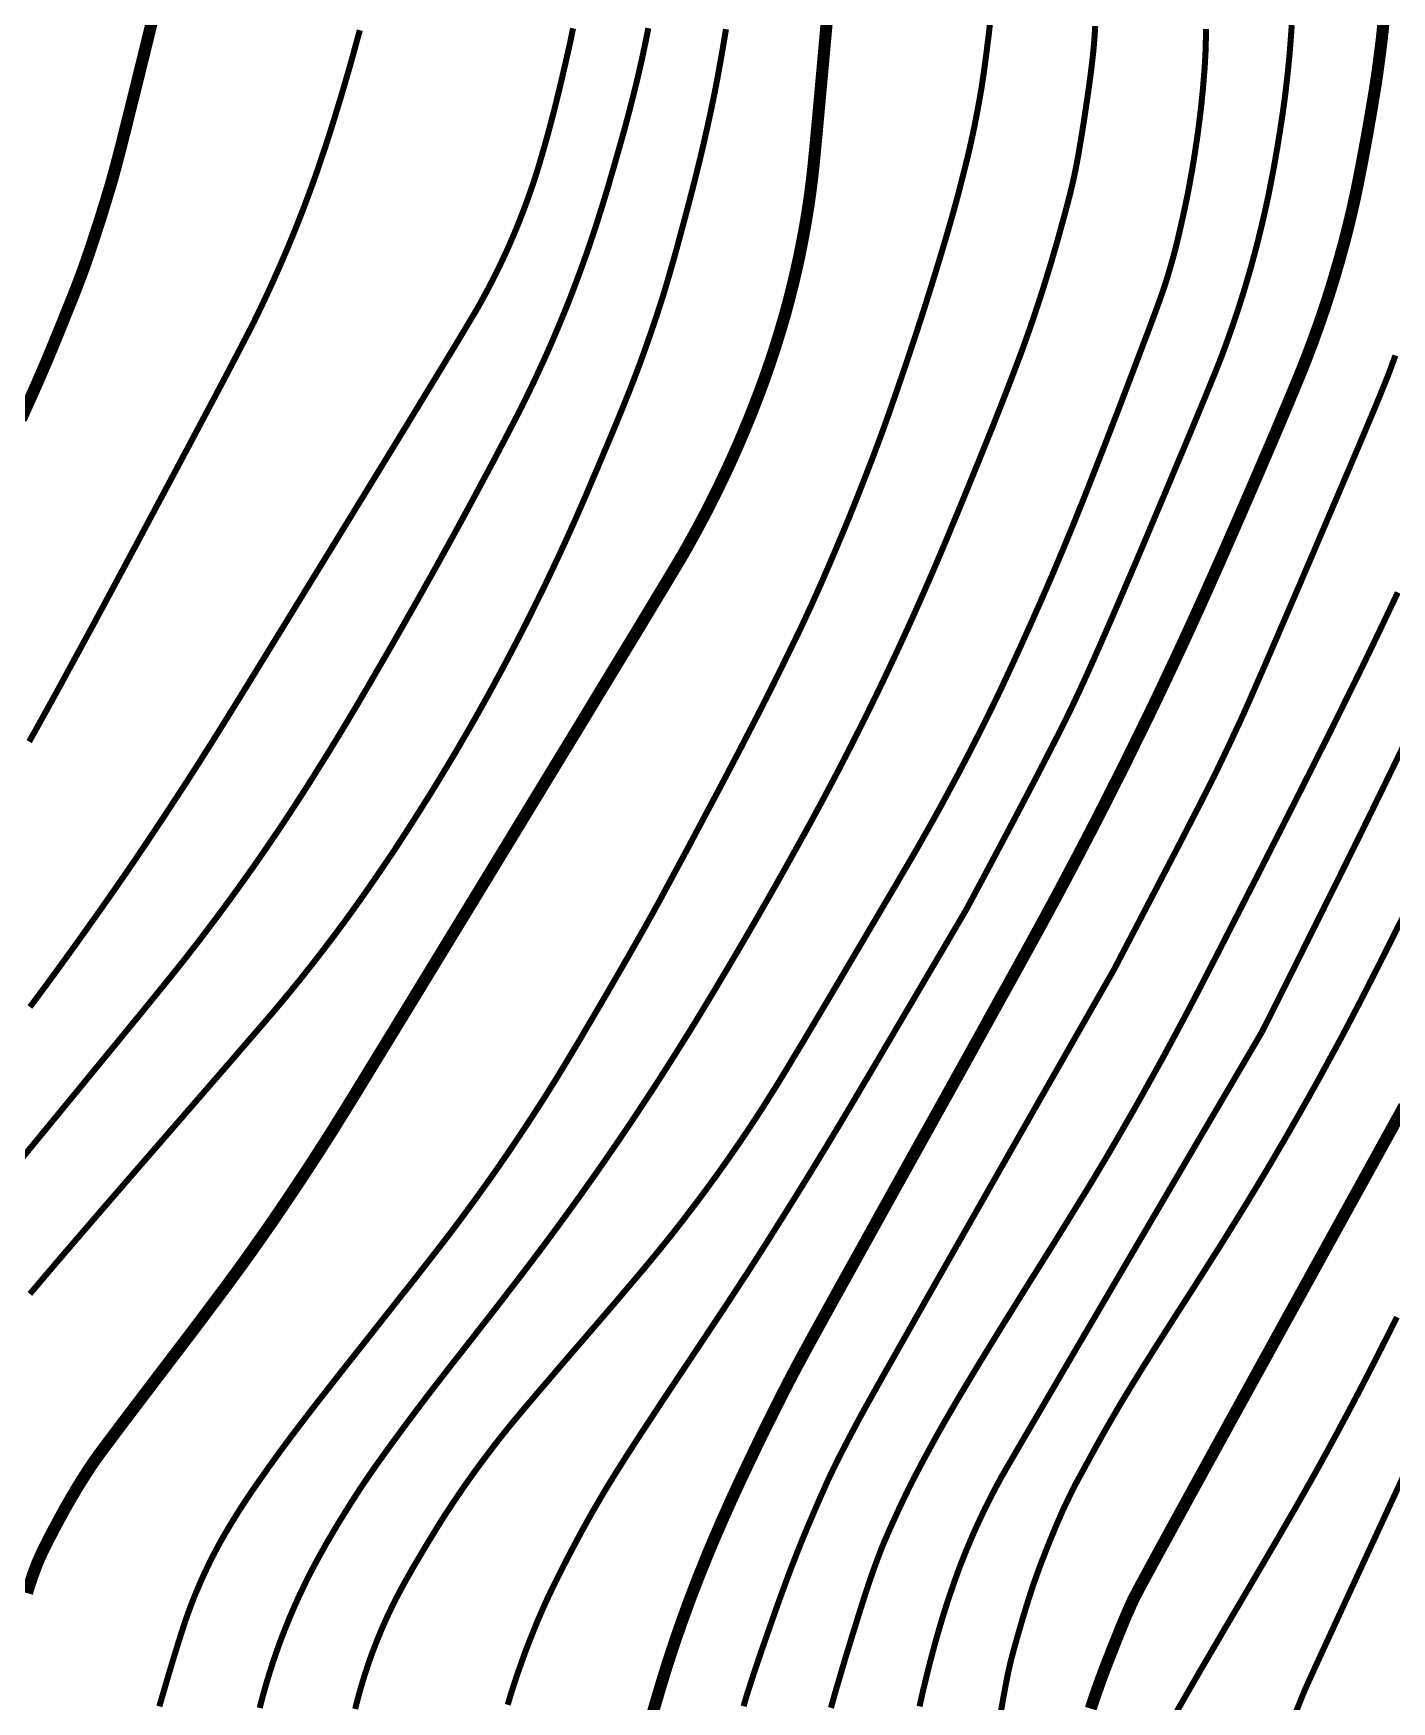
# Model space of a CAD drawing. Extents: x 36524600 to 36525730, y 2746759 to 2747713.
# Drawn here: x 36525044.22 to 36525061.11, y 2747475.43 to 2747496.18 of the extents above; entities that cross this region are included whole.
import ezdxf

# ---------------------------------------------------------------- set-up
doc = ezdxf.new("R2010")
doc.units = 0
doc.header["$LTSCALE"] = 1000
doc.header["$MEASUREMENT"] = 0
doc.layers.add('DGX', color=251, linetype='Continuous')

# ---------------------------------------------------------------- blocks, each defined once
blk = doc.blocks.new('dxt')
at = {"layer": 'DGX', "color": 253, "linetype": 'Continuous', "flags": 128}
for points, const_width in [([(36525045.726, 2747496.44), (36525045.642, 2747496.096), (36525045.558, 2747495.753), (36525045.482, 2747495.447), (36525045.415, 2747495.177), (36525045.357, 2747494.944), (36525045.307, 2747494.748), (36525045.266, 2747494.588), (36525045.233, 2747494.466), (36525045.209, 2747494.379), (36525045.19, 2747494.311), (36525045.17, 2747494.244), (36525045.149, 2747494.176), (36525045.129, 2747494.108), (36525045.108, 2747494.041), (36525045.087, 2747493.973), (36525045.066, 2747493.906), (36525045.045, 2747493.838), (36525045.023, 2747493.771), (36525045.001, 2747493.704), (36525044.979, 2747493.637), (36525044.957, 2747493.569), (36525044.935, 2747493.502), (36525044.912, 2747493.435), (36525044.889, 2747493.369), (36525044.866, 2747493.302), (36525044.839, 2747493.227), (36525044.805, 2747493.136), (36525044.764, 2747493.029), (36525044.716, 2747492.905), (36525044.66, 2747492.766), (36525044.597, 2747492.61), (36525044.528, 2747492.439), (36525044.451, 2747492.251), (36525044.366, 2747492.049), (36525044.274, 2747491.836), (36525044.175, 2747491.613), (36525044.068, 2747491.378)], 0.15), ([(36525044.171, 2747487.368), (36525044.338, 2747487.668), (36525044.53, 2747488.016), (36525044.745, 2747488.412), (36525044.986, 2747488.855), (36525045.25, 2747489.347), (36525045.539, 2747489.887), (36525045.824, 2747490.422), (36525046.078, 2747490.899), (36525046.3, 2747491.317), (36525046.491, 2747491.677), (36525046.65, 2747491.978), (36525046.777, 2747492.222), (36525046.873, 2747492.407), (36525046.938, 2747492.533), (36525046.986, 2747492.631), (36525047.034, 2747492.729), (36525047.081, 2747492.828), (36525047.127, 2747492.926), (36525047.173, 2747493.025), (36525047.218, 2747493.125), (36525047.262, 2747493.224), (36525047.306, 2747493.324), (36525047.349, 2747493.424), (36525047.392, 2747493.525), (36525047.433, 2747493.625), (36525047.475, 2747493.726), (36525047.515, 2747493.828), (36525047.555, 2747493.929), (36525047.594, 2747494.031), (36525047.632, 2747494.133), (36525047.67, 2747494.235), (36525047.707, 2747494.338), (36525047.744, 2747494.44), (36525047.779, 2747494.543), (36525047.814, 2747494.647), (36525047.849, 2747494.75), (36525047.883, 2747494.854), (36525047.916, 2747494.958), (36525047.948, 2747495.06), (36525047.979, 2747495.16), (36525048.008, 2747495.257), (36525048.037, 2747495.351), (36525048.064, 2747495.442), (36525048.09, 2747495.53), (36525048.115, 2747495.616), (36525048.139, 2747495.698), (36525048.162, 2747495.778), (36525048.184, 2747495.856), (36525048.205, 2747495.932), (36525048.225, 2747496.006), (36525048.245, 2747496.078), (36525048.264, 2747496.148), (36525048.282, 2747496.216)], 0.075), ([(36525050.934, 2747496.239), (36525050.913, 2747496.135), (36525050.891, 2747496.032), (36525050.868, 2747495.929), (36525050.845, 2747495.828), (36525050.822, 2747495.73), (36525050.801, 2747495.637), (36525050.779, 2747495.546), (36525050.759, 2747495.46), (36525050.738, 2747495.377), (36525050.719, 2747495.297), (36525050.7, 2747495.222), (36525050.681, 2747495.148), (36525050.661, 2747495.073), (36525050.641, 2747494.997), (36525050.621, 2747494.921), (36525050.599, 2747494.845), (36525050.578, 2747494.767), (36525050.555, 2747494.69), (36525050.532, 2747494.611), (36525050.509, 2747494.532), (36525050.485, 2747494.454), (36525050.46, 2747494.376), (36525050.434, 2747494.298), (36525050.407, 2747494.22), (36525050.38, 2747494.143), (36525050.352, 2747494.065), (36525050.324, 2747493.989), (36525050.294, 2747493.912), (36525050.264, 2747493.835), (36525050.233, 2747493.759), (36525050.202, 2747493.684), (36525050.169, 2747493.608), (36525050.137, 2747493.533), (36525050.103, 2747493.458), (36525050.068, 2747493.383), (36525050.033, 2747493.309), (36525049.998, 2747493.235), (36525049.961, 2747493.162), (36525049.924, 2747493.089), (36525049.886, 2747493.016), (36525049.848, 2747492.943), (36525049.808, 2747492.871), (36525049.769, 2747492.799), (36525049.709, 2747492.696), (36525049.609, 2747492.529), (36525049.471, 2747492.298), (36525049.292, 2747492.004), (36525049.075, 2747491.647), (36525048.818, 2747491.225), (36525048.522, 2747490.741), (36525048.186, 2747490.192), (36525047.849, 2747489.642), (36525047.547, 2747489.15), (36525047.282, 2747488.718), (36525047.053, 2747488.345), (36525046.86, 2747488.031), (36525046.703, 2747487.777), (36525046.582, 2747487.582), (36525046.497, 2747487.445), (36525046.43, 2747487.339), (36525046.363, 2747487.233), (36525046.296, 2747487.126), (36525046.228, 2747487.021), (36525046.16, 2747486.915), (36525046.092, 2747486.809), (36525046.023, 2747486.704), (36525045.954, 2747486.598), (36525045.885, 2747486.493), (36525045.816, 2747486.388), (36525045.746, 2747486.284), (36525045.677, 2747486.179), (36525045.607, 2747486.075), (36525045.536, 2747485.97), (36525045.466, 2747485.866), (36525045.395, 2747485.762), (36525045.322, 2747485.657), (36525045.246, 2747485.547), (36525045.166, 2747485.432), (36525045.083, 2747485.314), (36525044.996, 2747485.191), (36525044.906, 2747485.064), (36525044.813, 2747484.933), (36525044.716, 2747484.798), (36525044.616, 2747484.659), (36525044.512, 2747484.516), (36525044.405, 2747484.37), (36525044.294, 2747484.22), (36525044.18, 2747484.067)], 0.075), ([(36525043.851, 2747481.907), (36525044.298, 2747482.45), (36525044.694, 2747482.932), (36525045.041, 2747483.355), (36525045.337, 2747483.716), (36525045.584, 2747484.017), (36525045.78, 2747484.258), (36525045.926, 2747484.438), (36525046.022, 2747484.558), (36525046.093, 2747484.647), (36525046.163, 2747484.737), (36525046.233, 2747484.827), (36525046.303, 2747484.917), (36525046.372, 2747485.008), (36525046.44, 2747485.099), (36525046.509, 2747485.19), (36525046.577, 2747485.282), (36525046.645, 2747485.374), (36525046.712, 2747485.466), (36525046.779, 2747485.558), (36525046.845, 2747485.651), (36525046.911, 2747485.744), (36525046.977, 2747485.837), (36525047.042, 2747485.931), (36525047.107, 2747486.025), (36525047.171, 2747486.119), (36525047.235, 2747486.213), (36525047.299, 2747486.308), (36525047.362, 2747486.403), (36525047.425, 2747486.498), (36525047.487, 2747486.593), (36525047.549, 2747486.689), (36525047.611, 2747486.785), (36525047.672, 2747486.882), (36525047.733, 2747486.978), (36525047.793, 2747487.075), (36525047.854, 2747487.172), (36525047.914, 2747487.269), (36525047.973, 2747487.366), (36525048.033, 2747487.463), (36525048.092, 2747487.561), (36525048.154, 2747487.665), (36525048.224, 2747487.782), (36525048.3, 2747487.911), (36525048.383, 2747488.053), (36525048.472, 2747488.207), (36525048.569, 2747488.374), (36525048.672, 2747488.553), (36525048.782, 2747488.745), (36525048.895, 2747488.944), (36525049.008, 2747489.143), (36525049.12, 2747489.343), (36525049.232, 2747489.543), (36525049.343, 2747489.744), (36525049.454, 2747489.946), (36525049.564, 2747490.148), (36525049.674, 2747490.351), (36525049.779, 2747490.548), (36525049.877, 2747490.731), (36525049.967, 2747490.9), (36525050.049, 2747491.057), (36525050.124, 2747491.2), (36525050.191, 2747491.329), (36525050.251, 2747491.445), (36525050.303, 2747491.548), (36525050.35, 2747491.644), (36525050.397, 2747491.74), (36525050.444, 2747491.837), (36525050.489, 2747491.934), (36525050.534, 2747492.032), (36525050.579, 2747492.129), (36525050.623, 2747492.227), (36525050.666, 2747492.325), (36525050.708, 2747492.424), (36525050.75, 2747492.523), (36525050.791, 2747492.622), (36525050.832, 2747492.721), (36525050.872, 2747492.82), (36525050.911, 2747492.92), (36525050.949, 2747493.02), (36525050.987, 2747493.121), (36525051.024, 2747493.221), (36525051.061, 2747493.322), (36525051.097, 2747493.423), (36525051.132, 2747493.524), (36525051.167, 2747493.626), (36525051.201, 2747493.728), (36525051.234, 2747493.83), (36525051.266, 2747493.932), (36525051.299, 2747494.037), (36525051.333, 2747494.147), (36525051.368, 2747494.263), (36525051.403, 2747494.385), (36525051.44, 2747494.511), (36525051.478, 2747494.644), (36525051.517, 2747494.781), (36525051.557, 2747494.924), (36525051.597, 2747495.069), (36525051.634, 2747495.21), (36525051.67, 2747495.35), (36525051.704, 2747495.486), (36525051.737, 2747495.621), (36525051.767, 2747495.752), (36525051.796, 2747495.881), (36525051.823, 2747496.008), (36525051.848, 2747496.129), (36525051.87, 2747496.242)], 0.075), ([(36525044.18, 2747480.499), (36525044.342, 2747480.691), (36525044.537, 2747480.92), (36525044.767, 2747481.187), (36525045.029, 2747481.492), (36525045.325, 2747481.834), (36525045.655, 2747482.214), (36525045.983, 2747482.592), (36525046.275, 2747482.928), (36525046.53, 2747483.222), (36525046.749, 2747483.475), (36525046.931, 2747483.686), (36525047.077, 2747483.855), (36525047.186, 2747483.982), (36525047.259, 2747484.068), (36525047.313, 2747484.133), (36525047.367, 2747484.198), (36525047.421, 2747484.263), (36525047.474, 2747484.329), (36525047.528, 2747484.394), (36525047.58, 2747484.46), (36525047.633, 2747484.527), (36525047.686, 2747484.593), (36525047.738, 2747484.66), (36525047.789, 2747484.727), (36525047.841, 2747484.794), (36525047.892, 2747484.861), (36525047.943, 2747484.928), (36525047.994, 2747484.996), (36525048.044, 2747485.064), (36525048.095, 2747485.132), (36525048.145, 2747485.201), (36525048.194, 2747485.269), (36525048.243, 2747485.338), (36525048.292, 2747485.407), (36525048.341, 2747485.476), (36525048.39, 2747485.545), (36525048.438, 2747485.615), (36525048.486, 2747485.685), (36525048.531, 2747485.751), (36525048.572, 2747485.811), (36525048.607, 2747485.863), (36525048.639, 2747485.909), (36525048.665, 2747485.948), (36525048.687, 2747485.98), (36525048.703, 2747486.005), (36525048.716, 2747486.023), (36525048.727, 2747486.041), (36525048.743, 2747486.065), (36525048.762, 2747486.095), (36525048.786, 2747486.132), (36525048.813, 2747486.174), (36525048.844, 2747486.222), (36525048.88, 2747486.277), (36525048.919, 2747486.338), (36525048.96, 2747486.402), (36525049, 2747486.465), (36525049.041, 2747486.53), (36525049.081, 2747486.594), (36525049.122, 2747486.658), (36525049.162, 2747486.722), (36525049.202, 2747486.787), (36525049.241, 2747486.851), (36525049.281, 2747486.916), (36525049.32, 2747486.981), (36525049.359, 2747487.046), (36525049.398, 2747487.111), (36525049.437, 2747487.176), (36525049.476, 2747487.241), (36525049.514, 2747487.306), (36525049.552, 2747487.372), (36525049.59, 2747487.437), (36525049.628, 2747487.503), (36525049.666, 2747487.569), (36525049.704, 2747487.635), (36525049.741, 2747487.701), (36525049.778, 2747487.767), (36525049.815, 2747487.833), (36525049.852, 2747487.899), (36525049.889, 2747487.966), (36525049.925, 2747488.032), (36525049.961, 2747488.099), (36525049.997, 2747488.165), (36525050.033, 2747488.232), (36525050.069, 2747488.299), (36525050.105, 2747488.366), (36525050.14, 2747488.433), (36525050.175, 2747488.5), (36525050.21, 2747488.567), (36525050.245, 2747488.635), (36525050.28, 2747488.702), (36525050.314, 2747488.77), (36525050.349, 2747488.837), (36525050.383, 2747488.905), (36525050.417, 2747488.973), (36525050.45, 2747489.041), (36525050.484, 2747489.109), (36525050.517, 2747489.177), (36525050.551, 2747489.245), (36525050.584, 2747489.313), (36525050.617, 2747489.381), (36525050.649, 2747489.45), (36525050.682, 2747489.518), (36525050.714, 2747489.587), (36525050.746, 2747489.655), (36525050.778, 2747489.724), (36525050.81, 2747489.793), (36525050.842, 2747489.862), (36525050.873, 2747489.931), (36525050.904, 2747490), (36525050.935, 2747490.069), (36525050.969, 2747490.145), (36525051.007, 2747490.233), (36525051.051, 2747490.333), (36525051.1, 2747490.446), (36525051.153, 2747490.572), (36525051.212, 2747490.71), (36525051.276, 2747490.86), (36525051.345, 2747491.024), (36525051.414, 2747491.188), (36525051.479, 2747491.344), (36525051.539, 2747491.49), (36525051.594, 2747491.627), (36525051.645, 2747491.754), (36525051.691, 2747491.872), (36525051.732, 2747491.981), (36525051.769, 2747492.08), (36525051.804, 2747492.175), (36525051.838, 2747492.27), (36525051.871, 2747492.365), (36525051.904, 2747492.46), (36525051.937, 2747492.556), (36525051.969, 2747492.651), (36525052, 2747492.747), (36525052.031, 2747492.843), (36525052.064, 2747492.947), (36525052.1, 2747493.068), (36525052.14, 2747493.205), (36525052.184, 2747493.359), (36525052.231, 2747493.529), (36525052.281, 2747493.716), (36525052.336, 2747493.92), (36525052.394, 2747494.14), (36525052.452, 2747494.366), (36525052.507, 2747494.589), (36525052.559, 2747494.808), (36525052.607, 2747495.023), (36525052.653, 2747495.235), (36525052.696, 2747495.443), (36525052.735, 2747495.647), (36525052.771, 2747495.848), (36525052.805, 2747496.042), (36525052.836, 2747496.229)], 0.075), ([(36525044.144, 2747476.778), (36525044.159, 2747476.831), (36525044.175, 2747476.88), (36525044.191, 2747476.926), (36525044.205, 2747476.97), (36525044.219, 2747477.01), (36525044.233, 2747477.047), (36525044.245, 2747477.081), (36525044.257, 2747477.112), (36525044.268, 2747477.14), (36525044.278, 2747477.164), (36525044.288, 2747477.187), (36525044.298, 2747477.211), (36525044.308, 2747477.234), (36525044.319, 2747477.256), (36525044.329, 2747477.279), (36525044.34, 2747477.302), (36525044.351, 2747477.325), (36525044.362, 2747477.348), (36525044.374, 2747477.371), (36525044.386, 2747477.395), (36525044.398, 2747477.42), (36525044.412, 2747477.446), (36525044.425, 2747477.473), (36525044.44, 2747477.5), (36525044.455, 2747477.529), (36525044.471, 2747477.559), (36525044.487, 2747477.59), (36525044.504, 2747477.621), (36525044.521, 2747477.653), (36525044.539, 2747477.687), (36525044.557, 2747477.721), (36525044.577, 2747477.755), (36525044.596, 2747477.791), (36525044.616, 2747477.828), (36525044.637, 2747477.865), (36525044.658, 2747477.901), (36525044.679, 2747477.938), (36525044.7, 2747477.975), (36525044.722, 2747478.011), (36525044.743, 2747478.047), (36525044.765, 2747478.084), (36525044.787, 2747478.12), (36525044.809, 2747478.156), (36525044.832, 2747478.192), (36525044.854, 2747478.227), (36525044.877, 2747478.263), (36525044.9, 2747478.298), (36525044.923, 2747478.334), (36525044.947, 2747478.369), (36525044.97, 2747478.404), (36525045.005, 2747478.453), (36525045.061, 2747478.53), (36525045.138, 2747478.634), (36525045.237, 2747478.766), (36525045.357, 2747478.925), (36525045.499, 2747479.112), (36525045.662, 2747479.327), (36525045.847, 2747479.57), (36525046.035, 2747479.817), (36525046.207, 2747480.043), (36525046.363, 2747480.251), (36525046.504, 2747480.438), (36525046.629, 2747480.606), (36525046.738, 2747480.754), (36525046.832, 2747480.883), (36525046.91, 2747480.992), (36525046.98, 2747481.091), (36525047.05, 2747481.191), (36525047.12, 2747481.291), (36525047.189, 2747481.39), (36525047.258, 2747481.491), (36525047.326, 2747481.591), (36525047.394, 2747481.692), (36525047.462, 2747481.793), (36525047.529, 2747481.894), (36525047.596, 2747481.995), (36525047.663, 2747482.097), (36525047.729, 2747482.199), (36525047.795, 2747482.301), (36525047.86, 2747482.403), (36525047.926, 2747482.506), (36525047.99, 2747482.609), (36525048.081, 2747482.755), (36525048.225, 2747482.988), (36525048.421, 2747483.309), (36525048.67, 2747483.716), (36525048.971, 2747484.209), (36525049.325, 2747484.79), (36525049.732, 2747485.458), (36525050.191, 2747486.212), (36525050.649, 2747486.965), (36525051.052, 2747487.627), (36525051.399, 2747488.2), (36525051.692, 2747488.682), (36525051.929, 2747489.075), (36525052.111, 2747489.377), (36525052.238, 2747489.589), (36525052.31, 2747489.711), (36525052.354, 2747489.788), (36525052.397, 2747489.866), (36525052.44, 2747489.944), (36525052.482, 2747490.021), (36525052.524, 2747490.1), (36525052.566, 2747490.178), (36525052.607, 2747490.257), (36525052.647, 2747490.336), (36525052.687, 2747490.415), (36525052.726, 2747490.495), (36525052.765, 2747490.575), (36525052.803, 2747490.655), (36525052.841, 2747490.735), (36525052.878, 2747490.815), (36525052.915, 2747490.896), (36525052.951, 2747490.977), (36525052.987, 2747491.058), (36525053.022, 2747491.14), (36525053.057, 2747491.222), (36525053.091, 2747491.304), (36525053.125, 2747491.386), (36525053.158, 2747491.468), (36525053.19, 2747491.551), (36525053.222, 2747491.633), (36525053.254, 2747491.716), (36525053.285, 2747491.8), (36525053.315, 2747491.883), (36525053.344, 2747491.966), (36525053.373, 2747492.05), (36525053.402, 2747492.134), (36525053.43, 2747492.218), (36525053.457, 2747492.303), (36525053.483, 2747492.387), (36525053.509, 2747492.472), (36525053.534, 2747492.557), (36525053.559, 2747492.642), (36525053.583, 2747492.727), (36525053.606, 2747492.813), (36525053.629, 2747492.898), (36525053.65, 2747492.984), (36525053.672, 2747493.07), (36525053.692, 2747493.156), (36525053.712, 2747493.243), (36525053.731, 2747493.329), (36525053.75, 2747493.416), (36525053.767, 2747493.503), (36525053.784, 2747493.589), (36525053.801, 2747493.677), (36525053.817, 2747493.764), (36525053.832, 2747493.851), (36525053.846, 2747493.938), (36525053.86, 2747494.026), (36525053.873, 2747494.113), (36525053.885, 2747494.201), (36525053.896, 2747494.289), (36525053.907, 2747494.377), (36525053.921, 2747494.499), (36525053.94, 2747494.69), (36525053.965, 2747494.95), (36525053.995, 2747495.279), (36525054.031, 2747495.676), (36525054.073, 2747496.142), (36525054.121, 2747496.676)], 0.15), ([(36525056.118, 2747496.293), (36525056.109, 2747496.214), (36525056.1, 2747496.132), (36525056.089, 2747496.049), (36525056.079, 2747495.966), (36525056.069, 2747495.888), (36525056.059, 2747495.815), (36525056.05, 2747495.746), (36525056.041, 2747495.682), (36525056.032, 2747495.622), (36525056.024, 2747495.566), (36525056.016, 2747495.515), (36525056.008, 2747495.466), (36525055.999, 2747495.417), (36525055.991, 2747495.369), (36525055.982, 2747495.32), (36525055.973, 2747495.271), (36525055.965, 2747495.223), (36525055.955, 2747495.174), (36525055.946, 2747495.125), (36525055.936, 2747495.077), (36525055.927, 2747495.028), (36525055.917, 2747494.98), (36525055.907, 2747494.932), (36525055.896, 2747494.883), (36525055.886, 2747494.835), (36525055.875, 2747494.787), (36525055.864, 2747494.738), (36525055.852, 2747494.687), (36525055.839, 2747494.63), (36525055.823, 2747494.567), (36525055.806, 2747494.498), (36525055.787, 2747494.423), (36525055.766, 2747494.342), (36525055.744, 2747494.255), (36525055.72, 2747494.162), (36525055.693, 2747494.063), (36525055.664, 2747493.957), (36525055.632, 2747493.844), (36525055.598, 2747493.725), (36525055.561, 2747493.598), (36525055.521, 2747493.465), (36525055.479, 2747493.325), (36525055.434, 2747493.178), (36525055.387, 2747493.027), (36525055.34, 2747492.877), (36525055.293, 2747492.727), (36525055.244, 2747492.578), (36525055.196, 2747492.428), (36525055.146, 2747492.279), (36525055.096, 2747492.129), (36525055.046, 2747491.98), (36525054.996, 2747491.836), (36525054.95, 2747491.701), (36525054.906, 2747491.576), (36525054.866, 2747491.46), (36525054.828, 2747491.354), (36525054.793, 2747491.256), (36525054.761, 2747491.169), (36525054.732, 2747491.09), (36525054.704, 2747491.017), (36525054.677, 2747490.943), (36525054.649, 2747490.869), (36525054.62, 2747490.796), (36525054.592, 2747490.723), (36525054.563, 2747490.649), (36525054.535, 2747490.576), (36525054.506, 2747490.503), (36525054.478, 2747490.433), (36525054.453, 2747490.37), (36525054.431, 2747490.314), (36525054.411, 2747490.264), (36525054.393, 2747490.221), (36525054.379, 2747490.185), (36525054.367, 2747490.155), (36525054.358, 2747490.132), (36525054.348, 2747490.109), (36525054.335, 2747490.077), (36525054.319, 2747490.038), (36525054.299, 2747489.991), (36525054.276, 2747489.936), (36525054.249, 2747489.874), (36525054.22, 2747489.803), (36525054.187, 2747489.725), (36525054.152, 2747489.643), (36525054.117, 2747489.561), (36525054.081, 2747489.479), (36525054.046, 2747489.397), (36525054.01, 2747489.315), (36525053.974, 2747489.234), (36525053.937, 2747489.152), (36525053.901, 2747489.071), (36525053.861, 2747488.985), (36525053.817, 2747488.889), (36525053.767, 2747488.783), (36525053.711, 2747488.667), (36525053.65, 2747488.542), (36525053.584, 2747488.406), (36525053.513, 2747488.261), (36525053.436, 2747488.106), (36525053.354, 2747487.941), (36525053.265, 2747487.766), (36525053.17, 2747487.58), (36525053.068, 2747487.383), (36525052.961, 2747487.176), (36525052.847, 2747486.959), (36525052.727, 2747486.731), (36525052.6, 2747486.493), (36525052.476, 2747486.259), (36525052.362, 2747486.044), (36525052.257, 2747485.85), (36525052.163, 2747485.674), (36525052.079, 2747485.518), (36525052.006, 2747485.382), (36525051.942, 2747485.266), (36525051.888, 2747485.168), (36525051.837, 2747485.076), (36525051.778, 2747484.972), (36525051.713, 2747484.858), (36525051.642, 2747484.733), (36525051.564, 2747484.598), (36525051.48, 2747484.452), (36525051.389, 2747484.295), (36525051.292, 2747484.128), (36525051.194, 2747483.961), (36525051.102, 2747483.805), (36525051.017, 2747483.659), (36525050.937, 2747483.525), (36525050.863, 2747483.402), (36525050.795, 2747483.29), (36525050.733, 2747483.188), (36525050.677, 2747483.098), (36525050.624, 2747483.014), (36525050.571, 2747482.929), (36525050.517, 2747482.845), (36525050.463, 2747482.761), (36525050.409, 2747482.678), (36525050.354, 2747482.594), (36525050.299, 2747482.511), (36525050.244, 2747482.428), (36525050.188, 2747482.345), (36525050.132, 2747482.262), (36525050.075, 2747482.18), (36525050.019, 2747482.098), (36525049.962, 2747482.016), (36525049.904, 2747481.934), (36525049.846, 2747481.853), (36525049.788, 2747481.772), (36525049.73, 2747481.691), (36525049.671, 2747481.61), (36525049.612, 2747481.53), (36525049.553, 2747481.449), (36525049.493, 2747481.369), (36525049.433, 2747481.29), (36525049.373, 2747481.21), (36525049.312, 2747481.131), (36525049.243, 2747481.042), (36525049.157, 2747480.932), (36525049.056, 2747480.802), (36525048.938, 2747480.651), (36525048.803, 2747480.481), (36525048.652, 2747480.29), (36525048.485, 2747480.078), (36525048.302, 2747479.846), (36525048.118, 2747479.614), (36525047.95, 2747479.4), (36525047.798, 2747479.206), (36525047.662, 2747479.031), (36525047.542, 2747478.874), (36525047.438, 2747478.737), (36525047.349, 2747478.618), (36525047.276, 2747478.519), (36525047.214, 2747478.432), (36525047.155, 2747478.351), (36525047.101, 2747478.274), (36525047.051, 2747478.204), (36525047.006, 2747478.139), (36525046.964, 2747478.079), (36525046.927, 2747478.025), (36525046.894, 2747477.976), (36525046.864, 2747477.93), (36525046.833, 2747477.884), (36525046.803, 2747477.837), (36525046.774, 2747477.791), (36525046.744, 2747477.744), (36525046.715, 2747477.697), (36525046.686, 2747477.65), (36525046.658, 2747477.603), (36525046.63, 2747477.556), (36525046.602, 2747477.509), (36525046.575, 2747477.461), (36525046.548, 2747477.413), (36525046.522, 2747477.365), (36525046.496, 2747477.316), (36525046.47, 2747477.267), (36525046.445, 2747477.219), (36525046.42, 2747477.169), (36525046.396, 2747477.12), (36525046.373, 2747477.07), (36525046.349, 2747477.021), (36525046.326, 2747476.971), (36525046.304, 2747476.92), (36525046.282, 2747476.87), (36525046.261, 2747476.819), (36525046.239, 2747476.769), (36525046.219, 2747476.718), (36525046.199, 2747476.667), (36525046.179, 2747476.615), (36525046.16, 2747476.564), (36525046.141, 2747476.512), (36525046.123, 2747476.46), (36525046.105, 2747476.408), (36525046.087, 2747476.352), (36525046.066, 2747476.289), (36525046.044, 2747476.218), (36525046.019, 2747476.14), (36525045.993, 2747476.054), (36525045.964, 2747475.961), (36525045.934, 2747475.861), (36525045.902, 2747475.753), (36525045.87, 2747475.645), (36525045.841, 2747475.545), (36525045.814, 2747475.453), (36525045.79, 2747475.369)], 0.075), ([(36525047.038, 2747475.349), (36525047.054, 2747475.414), (36525047.071, 2747475.478), (36525047.089, 2747475.543), (36525047.107, 2747475.607), (36525047.125, 2747475.672), (36525047.145, 2747475.736), (36525047.164, 2747475.8), (36525047.185, 2747475.863), (36525047.205, 2747475.927), (36525047.227, 2747475.99), (36525047.249, 2747476.054), (36525047.271, 2747476.117), (36525047.294, 2747476.18), (36525047.318, 2747476.242), (36525047.342, 2747476.305), (36525047.367, 2747476.367), (36525047.392, 2747476.429), (36525047.417, 2747476.491), (36525047.444, 2747476.552), (36525047.47, 2747476.614), (36525047.498, 2747476.675), (36525047.525, 2747476.736), (36525047.554, 2747476.796), (36525047.583, 2747476.857), (36525047.612, 2747476.917), (36525047.642, 2747476.977), (36525047.672, 2747477.037), (36525047.703, 2747477.096), (36525047.734, 2747477.155), (36525047.766, 2747477.214), (36525047.799, 2747477.273), (36525047.831, 2747477.331), (36525047.864, 2747477.39), (36525047.898, 2747477.448), (36525047.932, 2747477.506), (36525047.966, 2747477.564), (36525048, 2747477.622), (36525048.035, 2747477.679), (36525048.071, 2747477.736), (36525048.106, 2747477.794), (36525048.142, 2747477.851), (36525048.178, 2747477.908), (36525048.214, 2747477.964), (36525048.251, 2747478.021), (36525048.287, 2747478.077), (36525048.327, 2747478.137), (36525048.372, 2747478.203), (36525048.422, 2747478.276), (36525048.477, 2747478.355), (36525048.538, 2747478.441), (36525048.604, 2747478.533), (36525048.676, 2747478.632), (36525048.753, 2747478.737), (36525048.835, 2747478.848), (36525048.922, 2747478.965), (36525049.014, 2747479.087), (36525049.111, 2747479.215), (36525049.213, 2747479.348), (36525049.32, 2747479.486), (36525049.432, 2747479.63), (36525049.549, 2747479.779), (36525049.668, 2747479.93), (36525049.783, 2747480.078), (36525049.897, 2747480.223), (36525050.007, 2747480.365), (36525050.115, 2747480.505), (36525050.221, 2747480.643), (36525050.324, 2747480.777), (36525050.424, 2747480.909), (36525050.523, 2747481.04), (36525050.621, 2747481.171), (36525050.718, 2747481.302), (36525050.815, 2747481.435), (36525050.911, 2747481.567), (36525051.007, 2747481.7), (36525051.102, 2747481.833), (36525051.197, 2747481.967), (36525051.291, 2747482.101), (36525051.384, 2747482.236), (36525051.477, 2747482.371), (36525051.569, 2747482.506), (36525051.66, 2747482.642), (36525051.751, 2747482.779), (36525051.841, 2747482.915), (36525051.931, 2747483.052), (36525052.02, 2747483.19), (36525052.108, 2747483.328), (36525052.196, 2747483.466), (36525052.283, 2747483.605), (36525052.37, 2747483.744), (36525052.456, 2747483.883), (36525052.541, 2747484.023), (36525052.626, 2747484.164), (36525052.709, 2747484.302), (36525052.789, 2747484.437), (36525052.867, 2747484.568), (36525052.942, 2747484.696), (36525053.015, 2747484.819), (36525053.085, 2747484.939), (36525053.153, 2747485.056), (36525053.218, 2747485.168), (36525053.282, 2747485.281), (36525053.348, 2747485.396), (36525053.416, 2747485.516), (36525053.486, 2747485.639), (36525053.557, 2747485.765), (36525053.629, 2747485.895), (36525053.703, 2747486.028), (36525053.779, 2747486.165), (36525053.856, 2747486.303), (36525053.931, 2747486.442), (36525054.007, 2747486.582), (36525054.081, 2747486.721), (36525054.155, 2747486.861), (36525054.229, 2747487.001), (36525054.301, 2747487.142), (36525054.374, 2747487.283), (36525054.445, 2747487.424), (36525054.516, 2747487.565), (36525054.587, 2747487.707), (36525054.657, 2747487.849), (36525054.726, 2747487.991), (36525054.795, 2747488.134), (36525054.863, 2747488.277), (36525054.93, 2747488.42), (36525054.997, 2747488.563), (36525055.063, 2747488.707), (36525055.129, 2747488.851), (36525055.194, 2747488.996), (36525055.258, 2747489.14), (36525055.322, 2747489.285), (36525055.385, 2747489.43), (36525055.448, 2747489.576), (36525055.512, 2747489.726), (36525055.58, 2747489.887), (36525055.651, 2747490.059), (36525055.727, 2747490.241), (36525055.806, 2747490.433), (36525055.889, 2747490.636), (36525055.976, 2747490.85), (36525056.066, 2747491.073), (36525056.156, 2747491.296), (36525056.239, 2747491.507), (36525056.317, 2747491.706), (36525056.389, 2747491.893), (36525056.455, 2747492.067), (36525056.516, 2747492.23), (36525056.57, 2747492.38), (36525056.619, 2747492.519), (36525056.664, 2747492.651), (36525056.709, 2747492.784), (36525056.752, 2747492.917), (36525056.795, 2747493.051), (36525056.836, 2747493.185), (36525056.877, 2747493.319), (36525056.916, 2747493.453), (36525056.955, 2747493.588), (36525056.991, 2747493.719), (36525057.025, 2747493.841), (36525057.056, 2747493.955), (36525057.084, 2747494.061), (36525057.109, 2747494.158), (36525057.131, 2747494.247), (36525057.15, 2747494.328), (36525057.166, 2747494.401), (36525057.181, 2747494.473), (36525057.197, 2747494.555), (36525057.214, 2747494.645), (36525057.231, 2747494.744), (36525057.249, 2747494.851), (36525057.268, 2747494.968), (36525057.288, 2747495.093), (36525057.308, 2747495.227), (36525057.328, 2747495.361), (36525057.346, 2747495.486), (36525057.362, 2747495.603), (36525057.376, 2747495.711), (36525057.388, 2747495.811), (36525057.398, 2747495.902), (36525057.407, 2747495.985), (36525057.413, 2747496.058), (36525057.419, 2747496.128), (36525057.423, 2747496.198), (36525057.428, 2747496.268)], 0.075), ([(36525048.225, 2747475.337), (36525048.24, 2747475.398), (36525048.256, 2747475.459), (36525048.272, 2747475.52), (36525048.289, 2747475.58), (36525048.307, 2747475.641), (36525048.325, 2747475.701), (36525048.343, 2747475.761), (36525048.363, 2747475.82), (36525048.383, 2747475.88), (36525048.403, 2747475.939), (36525048.424, 2747475.999), (36525048.446, 2747476.058), (36525048.468, 2747476.116), (36525048.491, 2747476.175), (36525048.515, 2747476.233), (36525048.539, 2747476.291), (36525048.563, 2747476.349), (36525048.589, 2747476.406), (36525048.614, 2747476.464), (36525048.641, 2747476.521), (36525048.668, 2747476.577), (36525048.695, 2747476.634), (36525048.723, 2747476.69), (36525048.752, 2747476.746), (36525048.783, 2747476.804), (36525048.816, 2747476.866), (36525048.852, 2747476.931), (36525048.892, 2747477.001), (36525048.934, 2747477.076), (36525048.979, 2747477.154), (36525049.028, 2747477.236), (36525049.079, 2747477.322), (36525049.131, 2747477.409), (36525049.182, 2747477.492), (36525049.231, 2747477.573), (36525049.279, 2747477.65), (36525049.326, 2747477.725), (36525049.372, 2747477.796), (36525049.417, 2747477.864), (36525049.46, 2747477.929), (36525049.503, 2747477.992), (36525049.546, 2747478.055), (36525049.589, 2747478.118), (36525049.633, 2747478.18), (36525049.678, 2747478.242), (36525049.722, 2747478.304), (36525049.767, 2747478.366), (36525049.813, 2747478.427), (36525049.859, 2747478.488), (36525049.905, 2747478.549), (36525049.951, 2747478.61), (36525049.998, 2747478.67), (36525050.045, 2747478.73), (36525050.093, 2747478.79), (36525050.141, 2747478.849), (36525050.189, 2747478.908), (36525050.245, 2747478.975), (36525050.314, 2747479.058), (36525050.397, 2747479.155), (36525050.493, 2747479.269), (36525050.603, 2747479.397), (36525050.727, 2747479.542), (36525050.864, 2747479.702), (36525051.016, 2747479.877), (36525051.168, 2747480.054), (36525051.31, 2747480.219), (36525051.44, 2747480.371), (36525051.559, 2747480.51), (36525051.667, 2747480.638), (36525051.764, 2747480.752), (36525051.85, 2747480.855), (36525051.925, 2747480.945), (36525051.994, 2747481.029), (36525052.062, 2747481.113), (36525052.13, 2747481.198), (36525052.198, 2747481.283), (36525052.265, 2747481.369), (36525052.331, 2747481.454), (36525052.397, 2747481.541), (36525052.463, 2747481.627), (36525052.528, 2747481.714), (36525052.593, 2747481.801), (36525052.657, 2747481.889), (36525052.721, 2747481.977), (36525052.784, 2747482.065), (36525052.847, 2747482.154), (36525052.909, 2747482.243), (36525052.971, 2747482.332), (36525053.032, 2747482.422), (36525053.093, 2747482.512), (36525053.153, 2747482.603), (36525053.212, 2747482.693), (36525053.272, 2747482.785), (36525053.33, 2747482.876), (36525053.388, 2747482.968), (36525053.446, 2747483.06), (36525053.51, 2747483.164), (36525053.589, 2747483.293), (36525053.681, 2747483.447), (36525053.788, 2747483.624), (36525053.908, 2747483.826), (36525054.043, 2747484.053), (36525054.192, 2747484.304), (36525054.354, 2747484.579), (36525054.516, 2747484.853), (36525054.662, 2747485.101), (36525054.792, 2747485.322), (36525054.907, 2747485.516), (36525055.005, 2747485.684), (36525055.088, 2747485.825), (36525055.155, 2747485.94), (36525055.206, 2747486.028), (36525055.249, 2747486.103), (36525055.291, 2747486.178), (36525055.334, 2747486.253), (36525055.376, 2747486.329), (36525055.418, 2747486.404), (36525055.46, 2747486.479), (36525055.502, 2747486.555), (36525055.543, 2747486.631), (36525055.584, 2747486.707), (36525055.625, 2747486.783), (36525055.666, 2747486.859), (36525055.707, 2747486.935), (36525055.747, 2747487.011), (36525055.787, 2747487.088), (36525055.827, 2747487.164), (36525055.867, 2747487.241), (36525055.906, 2747487.318), (36525055.945, 2747487.394), (36525055.984, 2747487.471), (36525056.023, 2747487.549), (36525056.062, 2747487.626), (36525056.1, 2747487.703), (36525056.138, 2747487.781), (36525056.176, 2747487.858), (36525056.216, 2747487.941), (36525056.26, 2747488.033), (36525056.308, 2747488.136), (36525056.36, 2747488.248), (36525056.417, 2747488.371), (36525056.477, 2747488.503), (36525056.542, 2747488.646), (36525056.611, 2747488.798), (36525056.681, 2747488.956), (36525056.751, 2747489.114), (36525056.82, 2747489.272), (36525056.889, 2747489.431), (36525056.956, 2747489.589), (36525057.023, 2747489.749), (36525057.089, 2747489.908), (36525057.155, 2747490.068), (36525057.222, 2747490.235), (36525057.294, 2747490.414), (36525057.37, 2747490.608), (36525057.451, 2747490.814), (36525057.537, 2747491.034), (36525057.627, 2747491.267), (36525057.722, 2747491.513), (36525057.821, 2747491.773), (36525057.917, 2747492.025), (36525058.002, 2747492.25), (36525058.077, 2747492.447), (36525058.14, 2747492.616), (36525058.193, 2747492.758), (36525058.234, 2747492.873), (36525058.265, 2747492.959), (36525058.285, 2747493.018), (36525058.3, 2747493.064), (36525058.314, 2747493.109), (36525058.328, 2747493.154), (36525058.341, 2747493.2), (36525058.355, 2747493.245), (36525058.368, 2747493.291), (36525058.381, 2747493.337), (36525058.394, 2747493.382), (36525058.407, 2747493.431), (36525058.422, 2747493.486), (36525058.437, 2747493.546), (36525058.453, 2747493.612), (36525058.47, 2747493.685), (36525058.488, 2747493.763), (36525058.507, 2747493.847), (36525058.527, 2747493.937), (36525058.547, 2747494.03), (36525058.566, 2747494.123), (36525058.585, 2747494.216), (36525058.602, 2747494.309), (36525058.619, 2747494.403), (36525058.636, 2747494.496), (36525058.651, 2747494.59), (36525058.666, 2747494.684), (36525058.68, 2747494.776), (36525058.693, 2747494.864), (36525058.705, 2747494.948), (36525058.715, 2747495.028), (36525058.725, 2747495.104), (36525058.734, 2747495.176), (36525058.742, 2747495.244), (36525058.749, 2747495.309), (36525058.755, 2747495.37), (36525058.761, 2747495.431), (36525058.767, 2747495.491), (36525058.772, 2747495.55), (36525058.777, 2747495.608), (36525058.781, 2747495.665), (36525058.786, 2747495.722), (36525058.79, 2747495.777), (36525058.793, 2747495.835), (36525058.797, 2747495.9), (36525058.8, 2747495.972), (36525058.802, 2747496.051), (36525058.804, 2747496.137), (36525058.806, 2747496.23)], 0.075), ([(36525055.829, 2747485.288), (36525055.528, 2747484.775), (36525055.258, 2747484.316), (36525055.019, 2747483.91), (36525054.811, 2747483.557), (36525054.635, 2747483.257), (36525054.489, 2747483.011), (36525054.375, 2747482.818), (36525054.292, 2747482.678), (36525054.224, 2747482.565), (36525054.156, 2747482.452), (36525054.088, 2747482.339), (36525054.019, 2747482.227), (36525053.951, 2747482.114), (36525053.882, 2747482.002), (36525053.813, 2747481.89), (36525053.744, 2747481.778), (36525053.674, 2747481.666), (36525053.604, 2747481.554), (36525053.534, 2747481.442), (36525053.464, 2747481.331), (36525053.394, 2747481.219), (36525053.323, 2747481.108), (36525053.253, 2747480.997), (36525053.182, 2747480.886), (36525053.106, 2747480.768), (36525053.02, 2747480.637), (36525052.926, 2747480.493), (36525052.822, 2747480.334), (36525052.708, 2747480.163), (36525052.585, 2747479.978), (36525052.453, 2747479.779), (36525052.311, 2747479.567), (36525052.17, 2747479.355), (36525052.038, 2747479.156), (36525051.916, 2747478.97), (36525051.803, 2747478.798), (36525051.7, 2747478.64), (36525051.606, 2747478.494), (36525051.522, 2747478.362), (36525051.448, 2747478.244), (36525051.379, 2747478.132), (36525051.311, 2747478.019), (36525051.244, 2747477.905), (36525051.178, 2747477.791), (36525051.114, 2747477.677), (36525051.05, 2747477.562), (36525050.988, 2747477.446), (36525050.926, 2747477.329), (36525050.867, 2747477.216), (36525050.813, 2747477.11), (36525050.763, 2747477.011), (36525050.717, 2747476.919), (36525050.675, 2747476.834), (36525050.638, 2747476.756), (36525050.604, 2747476.685), (36525050.576, 2747476.622), (36525050.549, 2747476.562), (36525050.523, 2747476.501), (36525050.497, 2747476.441), (36525050.472, 2747476.38), (36525050.447, 2747476.319), (36525050.423, 2747476.258), (36525050.398, 2747476.197), (36525050.375, 2747476.136), (36525050.351, 2747476.075), (36525050.328, 2747476.013), (36525050.306, 2747475.951), (36525050.284, 2747475.889), (36525050.262, 2747475.827), (36525050.24, 2747475.765), (36525050.22, 2747475.703), (36525050.199, 2747475.64), (36525050.179, 2747475.578), (36525050.159, 2747475.515), (36525050.14, 2747475.452), (36525050.121, 2747475.389)], 0.075), ([(36525059.871, 2747496.28), (36525059.866, 2747496.201), (36525059.86, 2747496.121), (36525059.854, 2747496.042), (36525059.848, 2747495.963), (36525059.841, 2747495.884), (36525059.833, 2747495.805), (36525059.825, 2747495.726), (36525059.817, 2747495.647), (36525059.808, 2747495.568), (36525059.799, 2747495.488), (36525059.789, 2747495.406), (36525059.778, 2747495.321), (36525059.766, 2747495.234), (36525059.753, 2747495.145), (36525059.739, 2747495.054), (36525059.725, 2747494.96), (36525059.709, 2747494.864), (36525059.694, 2747494.767), (36525059.677, 2747494.672), (36525059.661, 2747494.578), (36525059.644, 2747494.485), (36525059.627, 2747494.394), (36525059.609, 2747494.303), (36525059.592, 2747494.215), (36525059.574, 2747494.127), (36525059.555, 2747494.04), (36525059.536, 2747493.953), (36525059.516, 2747493.867), (36525059.496, 2747493.78), (36525059.475, 2747493.694), (36525059.454, 2747493.608), (36525059.432, 2747493.522), (36525059.409, 2747493.436), (36525059.386, 2747493.35), (36525059.363, 2747493.265), (36525059.338, 2747493.179), (36525059.313, 2747493.094), (36525059.288, 2747493.009), (36525059.262, 2747492.924), (36525059.235, 2747492.84), (36525059.208, 2747492.755), (36525059.18, 2747492.671), (36525059.152, 2747492.587), (36525059.123, 2747492.503), (36525059.093, 2747492.419), (36525059.063, 2747492.335), (36525059.033, 2747492.252), (36525059.002, 2747492.169), (36525058.97, 2747492.086), (36525058.929, 2747491.983), (36525058.87, 2747491.838), (36525058.794, 2747491.653), (36525058.7, 2747491.426), (36525058.589, 2747491.158), (36525058.459, 2747490.85), (36525058.313, 2747490.5), (36525058.148, 2747490.109), (36525057.981, 2747489.713), (36525057.825, 2747489.348), (36525057.682, 2747489.015), (36525057.551, 2747488.714), (36525057.432, 2747488.443), (36525057.325, 2747488.204), (36525057.23, 2747487.996), (36525057.147, 2747487.819), (36525057.059, 2747487.639), (36525056.949, 2747487.42), (36525056.817, 2747487.162), (36525056.664, 2747486.865), (36525056.488, 2747486.529), (36525056.29, 2747486.154), (36525056.071, 2747485.741), (36525055.829, 2747485.288)], 0.075), ([(36525051.92, 2747475.27), (36525051.95, 2747475.374), (36525051.981, 2747475.478), (36525052.011, 2747475.58), (36525052.041, 2747475.68), (36525052.071, 2747475.777), (36525052.1, 2747475.871), (36525052.13, 2747475.963), (36525052.159, 2747476.052), (36525052.188, 2747476.139), (36525052.217, 2747476.225), (36525052.247, 2747476.31), (36525052.276, 2747476.395), (36525052.307, 2747476.48), (36525052.338, 2747476.565), (36525052.369, 2747476.65), (36525052.4, 2747476.734), (36525052.433, 2747476.819), (36525052.465, 2747476.903), (36525052.498, 2747476.988), (36525052.532, 2747477.072), (36525052.566, 2747477.156), (36525052.6, 2747477.241), (36525052.635, 2747477.325), (36525052.671, 2747477.41), (36525052.707, 2747477.495), (36525052.744, 2747477.579), (36525052.78, 2747477.663), (36525052.817, 2747477.747), (36525052.855, 2747477.831), (36525052.892, 2747477.915), (36525052.93, 2747477.998), (36525052.968, 2747478.081), (36525053.007, 2747478.164), (36525053.046, 2747478.247), (36525053.085, 2747478.329), (36525053.124, 2747478.412), (36525053.163, 2747478.494), (36525053.203, 2747478.577), (36525053.242, 2747478.659), (36525053.282, 2747478.741), (36525053.322, 2747478.823), (36525053.363, 2747478.905), (36525053.404, 2747478.987), (36525053.444, 2747479.068), (36525053.485, 2747479.15), (36525053.527, 2747479.232), (36525053.568, 2747479.313), (36525053.61, 2747479.394), (36525053.652, 2747479.475), (36525053.712, 2747479.589), (36525053.808, 2747479.767), (36525053.941, 2747480.01), (36525054.11, 2747480.317), (36525054.316, 2747480.689), (36525054.558, 2747481.125), (36525054.836, 2747481.627), (36525055.15, 2747482.192), (36525055.468, 2747482.764), (36525055.756, 2747483.282), (36525056.013, 2747483.746), (36525056.24, 2747484.157), (36525056.438, 2747484.514), (36525056.605, 2747484.818), (36525056.742, 2747485.068), (36525056.849, 2747485.265), (36525056.941, 2747485.435), (36525057.032, 2747485.606), (36525057.122, 2747485.776), (36525057.212, 2747485.947), (36525057.302, 2747486.119), (36525057.391, 2747486.29), (36525057.479, 2747486.462), (36525057.567, 2747486.634), (36525057.654, 2747486.807), (36525057.741, 2747486.979), (36525057.827, 2747487.152), (36525057.912, 2747487.326), (36525057.997, 2747487.499), (36525058.082, 2747487.673), (36525058.166, 2747487.847), (36525058.249, 2747488.021), (36525058.332, 2747488.196), (36525058.414, 2747488.371), (36525058.496, 2747488.546), (36525058.577, 2747488.722), (36525058.657, 2747488.897), (36525058.737, 2747489.073), (36525058.816, 2747489.249), (36525058.895, 2747489.426), (36525058.974, 2747489.604), (36525059.053, 2747489.784), (36525059.133, 2747489.966), (36525059.214, 2747490.151), (36525059.295, 2747490.338), (36525059.377, 2747490.527), (36525059.46, 2747490.719), (36525059.543, 2747490.913), (36525059.624, 2747491.101), (36525059.698, 2747491.274), (36525059.765, 2747491.434), (36525059.826, 2747491.579), (36525059.881, 2747491.71), (36525059.929, 2747491.826), (36525059.971, 2747491.928), (36525060.007, 2747492.016), (36525060.039, 2747492.097), (36525060.07, 2747492.178), (36525060.101, 2747492.26), (36525060.132, 2747492.341), (36525060.161, 2747492.423), (36525060.191, 2747492.505), (36525060.22, 2747492.587), (36525060.248, 2747492.669), (36525060.276, 2747492.751), (36525060.303, 2747492.834), (36525060.33, 2747492.917), (36525060.356, 2747493), (36525060.382, 2747493.083), (36525060.407, 2747493.166), (36525060.431, 2747493.249), (36525060.456, 2747493.333), (36525060.479, 2747493.417), (36525060.502, 2747493.5), (36525060.525, 2747493.584), (36525060.547, 2747493.669), (36525060.568, 2747493.753), (36525060.589, 2747493.837), (36525060.609, 2747493.922), (36525060.629, 2747494.006), (36525060.649, 2747494.097), (36525060.671, 2747494.198), (36525060.694, 2747494.31), (36525060.718, 2747494.432), (36525060.744, 2747494.566), (36525060.771, 2747494.711), (36525060.8, 2747494.866), (36525060.829, 2747495.032), (36525060.859, 2747495.201), (36525060.886, 2747495.365), (36525060.912, 2747495.524), (36525060.935, 2747495.677), (36525060.955, 2747495.826), (36525060.974, 2747495.969), (36525060.991, 2747496.107), (36525061.005, 2747496.24), (36525061.018, 2747496.366)], 0.15), ([(36525061.16, 2747492.17), (36525061.13, 2747492.087), (36525061.1, 2747492.004), (36525061.068, 2747491.921), (36525061.026, 2747491.816), (36525060.964, 2747491.663), (36525060.882, 2747491.465), (36525060.779, 2747491.22), (36525060.656, 2747490.929), (36525060.512, 2747490.591), (36525060.348, 2747490.207), (36525060.164, 2747489.776), (36525059.98, 2747489.345), (36525059.814, 2747488.96), (36525059.668, 2747488.621), (36525059.541, 2747488.327), (36525059.433, 2747488.08), (36525059.345, 2747487.878), (36525059.276, 2747487.722), (36525059.226, 2747487.612), (36525059.185, 2747487.525), (36525059.144, 2747487.438), (36525059.104, 2747487.351), (36525059.062, 2747487.264), (36525059.021, 2747487.177), (36525058.979, 2747487.091), (36525058.938, 2747487.004), (36525058.896, 2747486.918), (36525058.839, 2747486.805), (36525058.755, 2747486.639), (36525058.642, 2747486.42), (36525058.502, 2747486.147), (36525058.333, 2747485.822), (36525058.136, 2747485.443), (36525057.911, 2747485.012), (36525057.658, 2747484.527)], 0.075), ([(36525061.19, 2747489.223), (36525061.096, 2747489.024), (36525061.001, 2747488.825), (36525060.905, 2747488.624), (36525060.808, 2747488.422), (36525060.704, 2747488.208), (36525060.587, 2747487.971), (36525060.459, 2747487.711), (36525060.318, 2747487.428), (36525060.164, 2747487.121), (36525059.998, 2747486.792), (36525059.82, 2747486.44), (36525059.629, 2747486.064), (36525059.441, 2747485.694), (36525059.269, 2747485.358), (36525059.115, 2747485.056), (36525058.978, 2747484.787), (36525058.857, 2747484.553), (36525058.754, 2747484.352), (36525058.667, 2747484.185), (36525058.597, 2747484.051), (36525058.536, 2747483.935), (36525058.474, 2747483.819), (36525058.412, 2747483.703), (36525058.35, 2747483.588), (36525058.288, 2747483.472), (36525058.225, 2747483.357), (36525058.161, 2747483.242), (36525058.097, 2747483.127), (36525058.033, 2747483.012), (36525057.969, 2747482.897), (36525057.904, 2747482.783), (36525057.839, 2747482.669), (36525057.774, 2747482.555), (36525057.708, 2747482.441), (36525057.642, 2747482.328), (36525057.576, 2747482.214), (36525057.502, 2747482.09), (36525057.415, 2747481.944), (36525057.313, 2747481.776), (36525057.196, 2747481.587), (36525057.066, 2747481.376), (36525056.922, 2747481.143), (36525056.763, 2747480.889), (36525056.59, 2747480.613), (36525056.416, 2747480.334), (36525056.254, 2747480.074), (36525056.105, 2747479.831), (36525055.968, 2747479.607), (36525055.843, 2747479.399), (36525055.73, 2747479.21), (36525055.63, 2747479.039), (36525055.541, 2747478.885), (36525055.461, 2747478.743), (36525055.386, 2747478.606), (36525055.315, 2747478.476), (36525055.248, 2747478.35), (36525055.185, 2747478.23), (36525055.127, 2747478.116), (36525055.074, 2747478.008), (36525055.025, 2747477.905), (36525054.979, 2747477.808), (36525054.937, 2747477.716), (36525054.899, 2747477.631), (36525054.863, 2747477.552), (36525054.832, 2747477.48), (36525054.803, 2747477.413), (36525054.778, 2747477.352), (36525054.756, 2747477.297), (36525054.737, 2747477.246), (36525054.717, 2747477.194), (36525054.698, 2747477.142), (36525054.679, 2747477.09), (36525054.66, 2747477.038), (36525054.642, 2747476.985), (36525054.624, 2747476.933), (36525054.606, 2747476.881), (36525054.588, 2747476.824), (36525054.567, 2747476.761), (36525054.544, 2747476.69), (36525054.519, 2747476.611), (36525054.492, 2747476.525), (36525054.463, 2747476.432), (36525054.432, 2747476.331), (36525054.398, 2747476.223), (36525054.365, 2747476.113), (36525054.332, 2747476.007), (36525054.301, 2747475.903), (36525054.271, 2747475.803), (36525054.243, 2747475.706), (36525054.215, 2747475.613), (36525054.189, 2747475.523), (36525054.165, 2747475.436), (36525054.141, 2747475.351)], 0.075), ([(36525061.308, 2747487.414), (36525061.145, 2747487.075), (36525060.95, 2747486.675), (36525060.724, 2747486.213), (36525060.466, 2747485.691), (36525060.176, 2747485.108), (36525059.855, 2747484.464), (36525059.502, 2747483.759)], 0.075), ([(36525061.266, 2747485.21), (36525061.127, 2747484.933), (36525061.005, 2747484.69), (36525060.899, 2747484.481), (36525060.811, 2747484.307), (36525060.739, 2747484.167), (36525060.675, 2747484.044), (36525060.611, 2747483.921), (36525060.547, 2747483.799), (36525060.482, 2747483.676), (36525060.416, 2747483.554), (36525060.35, 2747483.433), (36525060.284, 2747483.311), (36525060.218, 2747483.19), (36525060.151, 2747483.069), (36525060.083, 2747482.948), (36525060.015, 2747482.827), (36525059.947, 2747482.707), (36525059.878, 2747482.586), (36525059.809, 2747482.466), (36525059.74, 2747482.347), (36525059.67, 2747482.227), (36525059.6, 2747482.108), (36525059.529, 2747481.989), (36525059.458, 2747481.87), (36525059.386, 2747481.752), (36525059.314, 2747481.633), (36525059.242, 2747481.515), (36525059.169, 2747481.398), (36525059.096, 2747481.28), (36525059.022, 2747481.161), (36525058.946, 2747481.04), (36525058.867, 2747480.917), (36525058.787, 2747480.79), (36525058.705, 2747480.662), (36525058.622, 2747480.531), (36525058.536, 2747480.397), (36525058.448, 2747480.261), (36525058.362, 2747480.126), (36525058.279, 2747479.996), (36525058.199, 2747479.871), (36525058.124, 2747479.751), (36525058.052, 2747479.637), (36525057.983, 2747479.527), (36525057.919, 2747479.423), (36525057.858, 2747479.323), (36525057.799, 2747479.226), (36525057.74, 2747479.129), (36525057.683, 2747479.031), (36525057.626, 2747478.933), (36525057.569, 2747478.834), (36525057.513, 2747478.735), (36525057.458, 2747478.636), (36525057.403, 2747478.537), (36525057.352, 2747478.443), (36525057.307, 2747478.361), (36525057.269, 2747478.29), (36525057.237, 2747478.232), (36525057.211, 2747478.185), (36525057.192, 2747478.149), (36525057.179, 2747478.126), (36525057.173, 2747478.114), (36525057.169, 2747478.105), (36525057.162, 2747478.091), (36525057.152, 2747478.072), (36525057.14, 2747478.048), (36525057.126, 2747478.018), (36525057.109, 2747477.984), (36525057.09, 2747477.944), (36525057.068, 2747477.898), (36525057.043, 2747477.847), (36525057.017, 2747477.79), (36525056.989, 2747477.726), (36525056.958, 2747477.655), (36525056.926, 2747477.579), (36525056.892, 2747477.496), (36525056.855, 2747477.406), (36525056.817, 2747477.311), (36525056.778, 2747477.211), (36525056.74, 2747477.111), (36525056.703, 2747477.009), (36525056.666, 2747476.906), (36525056.631, 2747476.802), (36525056.597, 2747476.696), (36525056.564, 2747476.59), (36525056.531, 2747476.482), (36525056.501, 2747476.378), (36525056.473, 2747476.281), (36525056.448, 2747476.193), (36525056.425, 2747476.112), (36525056.405, 2747476.038), (36525056.388, 2747475.973), (36525056.373, 2747475.915), (36525056.362, 2747475.866), (36525056.351, 2747475.817), (36525056.339, 2747475.762), (36525056.327, 2747475.701), (36525056.314, 2747475.635), (36525056.301, 2747475.562), (36525056.286, 2747475.484), (36525056.272, 2747475.4), (36525056.256, 2747475.31)], 0.075), ([(36525061.179, 2747480.21), (36525061.119, 2747480.089), (36525061.058, 2747479.968), (36525060.997, 2747479.848), (36525060.936, 2747479.728), (36525060.875, 2747479.607), (36525060.813, 2747479.487), (36525060.751, 2747479.367), (36525060.689, 2747479.248), (36525060.626, 2747479.128), (36525060.563, 2747479.009), (36525060.499, 2747478.89), (36525060.436, 2747478.771), (36525060.371, 2747478.652), (36525060.307, 2747478.533), (36525060.242, 2747478.415), (36525060.177, 2747478.297), (36525060.104, 2747478.167), (36525060.016, 2747478.012), (36525059.914, 2747477.832), (36525059.796, 2747477.629), (36525059.664, 2747477.4), (36525059.516, 2747477.148), (36525059.354, 2747476.871), (36525059.176, 2747476.569), (36525059.002, 2747476.273), (36525058.849, 2747476.011), (36525058.716, 2747475.784), (36525058.605, 2747475.591), (36525058.514, 2747475.433), (36525058.444, 2747475.31)], 0.075), ([(36525057.658, 2747484.527), (36525056.968, 2747483.317), (36525056.362, 2747482.253), (36525055.841, 2747481.336), (36525055.403, 2747480.565), (36525055.05, 2747479.941), (36525054.78, 2747479.463), (36525054.595, 2747479.132), (36525054.493, 2747478.947), (36525054.436, 2747478.839), (36525054.382, 2747478.737), (36525054.333, 2747478.643), (36525054.288, 2747478.555), (36525054.246, 2747478.474), (36525054.209, 2747478.4), (36525054.176, 2747478.332), (36525054.147, 2747478.272), (36525054.118, 2747478.211), (36525054.087, 2747478.143), (36525054.053, 2747478.067), (36525054.016, 2747477.984), (36525053.976, 2747477.893), (36525053.934, 2747477.795), (36525053.889, 2747477.69), (36525053.841, 2747477.577), (36525053.791, 2747477.457), (36525053.739, 2747477.328), (36525053.686, 2747477.192), (36525053.63, 2747477.048), (36525053.574, 2747476.896), (36525053.515, 2747476.736), (36525053.455, 2747476.568), (36525053.393, 2747476.392), (36525053.333, 2747476.22), (36525053.278, 2747476.063), (36525053.23, 2747475.92), (36525053.187, 2747475.793), (36525053.15, 2747475.68), (36525053.118, 2747475.582), (36525053.092, 2747475.499), (36525053.072, 2747475.431), (36525053.055, 2747475.371)], 0.075), ([(36525059.502, 2747483.759), (36525058.768, 2747482.508), (36525058.128, 2747481.416), (36525057.582, 2747480.484), (36525057.13, 2747479.712), (36525056.772, 2747479.099), (36525056.507, 2747478.646), (36525056.336, 2747478.352), (36525056.259, 2747478.218), (36525056.23, 2747478.164), (36525056.2, 2747478.109), (36525056.171, 2747478.055), (36525056.143, 2747478), (36525056.115, 2747477.945), (36525056.087, 2747477.889), (36525056.059, 2747477.834), (36525056.032, 2747477.778), (36525056.006, 2747477.722), (36525055.98, 2747477.666), (36525055.954, 2747477.61), (36525055.928, 2747477.553), (36525055.903, 2747477.497), (36525055.879, 2747477.44), (36525055.855, 2747477.383), (36525055.831, 2747477.326), (36525055.808, 2747477.268), (36525055.785, 2747477.211), (36525055.762, 2747477.153), (36525055.74, 2747477.095), (36525055.718, 2747477.037), (36525055.697, 2747476.979), (36525055.676, 2747476.921), (36525055.656, 2747476.863), (36525055.636, 2747476.804), (36525055.616, 2747476.745), (36525055.596, 2747476.686), (36525055.577, 2747476.627), (36525055.558, 2747476.568), (36525055.54, 2747476.508), (36525055.522, 2747476.449), (36525055.504, 2747476.389), (36525055.486, 2747476.329), (36525055.469, 2747476.269), (36525055.452, 2747476.21), (36525055.435, 2747476.15), (36525055.419, 2747476.09), (36525055.403, 2747476.03), (36525055.387, 2747475.97), (36525055.371, 2747475.91), (36525055.356, 2747475.85), (36525055.341, 2747475.79), (36525055.326, 2747475.73), (36525055.312, 2747475.67), (36525055.297, 2747475.61), (36525055.283, 2747475.55), (36525055.27, 2747475.49), (36525055.256, 2747475.429), (36525055.243, 2747475.369)], 0.075), ([(36525061.27, 2747482.835), (36525060.503, 2747481.444), (36525059.834, 2747480.231), (36525059.265, 2747479.197), (36525058.794, 2747478.34), (36525058.422, 2747477.662), (36525058.149, 2747477.162), (36525057.975, 2747476.84), (36525057.9, 2747476.696), (36525057.873, 2747476.637), (36525057.844, 2747476.571), (36525057.812, 2747476.498), (36525057.778, 2747476.418), (36525057.742, 2747476.331), (36525057.704, 2747476.236), (36525057.663, 2747476.134), (36525057.62, 2747476.024), (36525057.577, 2747475.915), (36525057.538, 2747475.812), (36525057.502, 2747475.717), (36525057.47, 2747475.628), (36525057.441, 2747475.546), (36525057.415, 2747475.471), (36525057.392, 2747475.403), (36525057.373, 2747475.341)], 0.15), ([(36525063.123, 2747482.252), (36525062.433, 2747480.763), (36525061.83, 2747479.464), (36525061.316, 2747478.354), (36525060.89, 2747477.433), (36525060.552, 2747476.702), (36525060.302, 2747476.16), (36525060.14, 2747475.808), (36525060.066, 2747475.645), (36525060.034, 2747475.573), (36525060, 2747475.491), (36525059.964, 2747475.4), (36525059.924, 2747475.301)], 0.075)]:
    blk.add_lwpolyline(points, dxfattribs=dict(at, const_width=const_width))

msp = doc.modelspace()

# ---------------------------------------------------------------- block references
msp.add_blockref('dxt', (0, 0))

doc.saveas('drawing.dxf')
